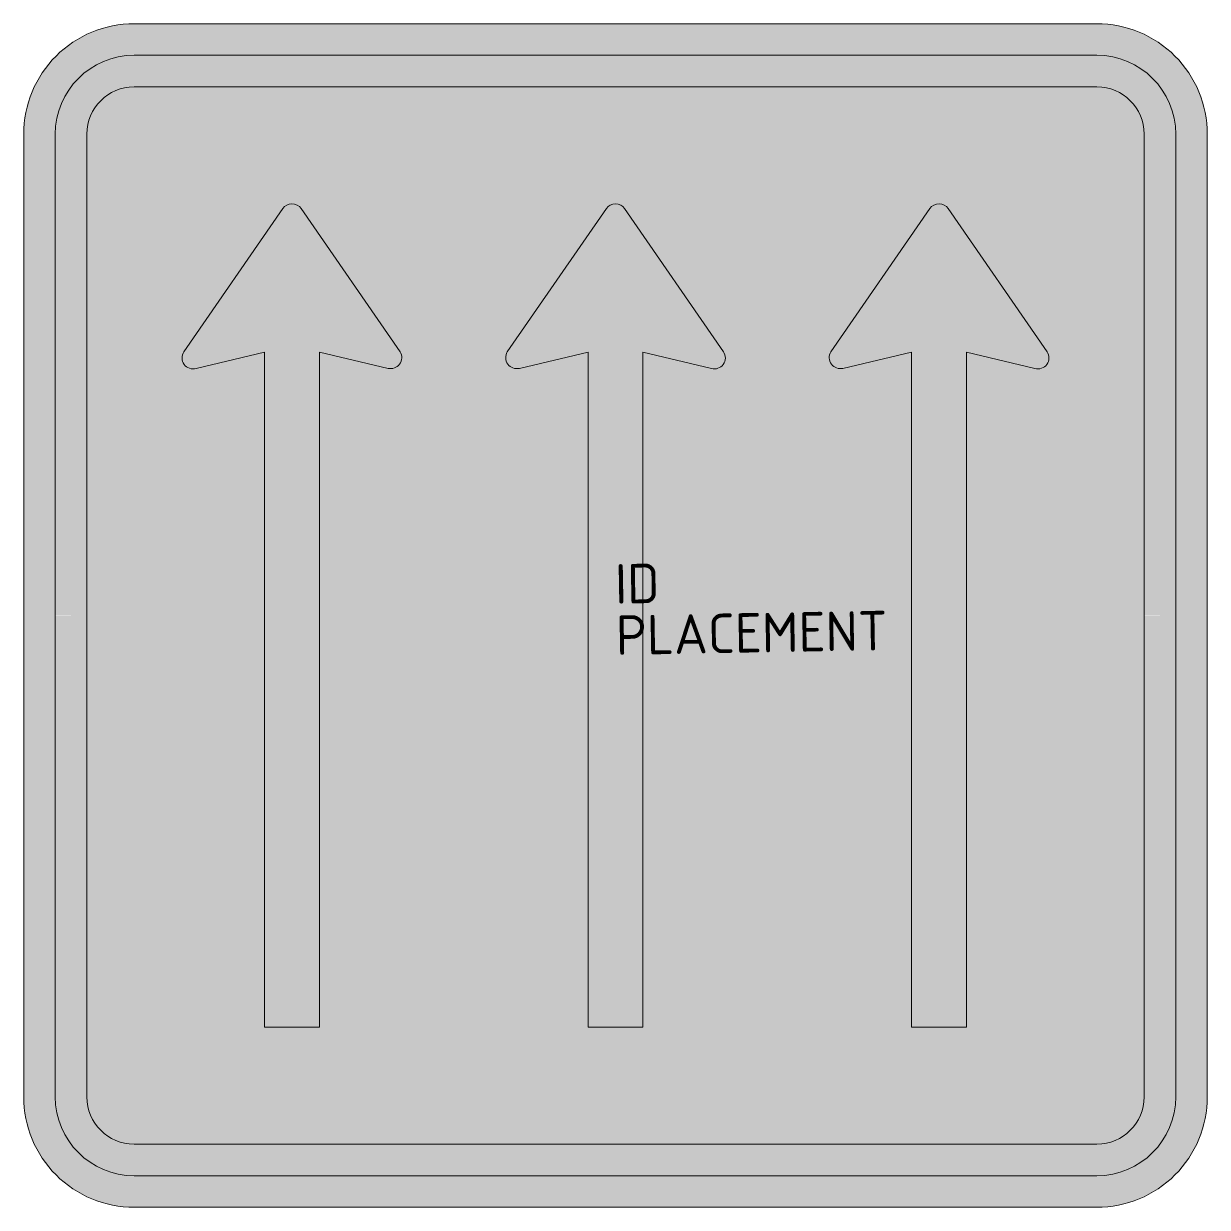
# Model space of a CAD drawing. Extents: x -3.75 to 3.75, y -3.75 to 3.75.
import ezdxf
from ezdxf.enums import TextEntityAlignment as Align

# ---------------------------------------------------------------- set-up
doc = ezdxf.new("R2010")
doc.units = 0
doc.styles.add('NLCS-ISO', font='NLCS-ISO.ttf', dxfattribs={"height": 0.25})

msp = doc.modelspace()

# ---------------------------------------------------------------- hatches: boundary and pattern name
at = {"true_color": 0x005b8c}
h = msp.add_hatch(color=146, dxfattribs=at)
h.dxf.hatch_style = 1
h.paths.add_polyline_path([(3.050000000000002, 3.750000000000001), (-3.050000000000001, 3.75, 0.4142135623730949), (-3.750000000000001, 3.05), (-3.75, -4.440892098500626e-16), (-3.55, -4.440892098500626e-16), (-3.550000000000001, 3.05, -0.4142135623730951), (-3.050000000000001, 3.55), (3.05, 3.550000000000001, -0.414213562373095), (3.55, 3.050000000000001), (3.550000000000001, -4.440892098500626e-16), (3.749999999999999, 4.440892098500626e-16), (3.750000000000001, 3.050000000000001, 0.4142135623730949)])
at = {"true_color": 0xf1f0ea}
h = msp.add_hatch(color=7, dxfattribs=at)
h.dxf.hatch_style = 1
h.paths.add_polyline_path([(3.05, 3.550000000000001), (-3.050000000000001, 3.55, 0.4142135623730951), (-3.550000000000001, 3.05), (-3.550000000000001, 0), (-3.35, 0), (-3.350000000000001, 3.05, -0.4142135623730948), (-3.050000000000001, 3.35), (3.05, 3.350000000000001, -0.4142135623730949), (3.35, 3.050000000000001), (3.350000000000001, 0), (3.55, 4.440892098500626e-16), (3.55, 3.050000000000001, 0.414213562373095)])
at = {"true_color": 0x005b8c}
h = msp.add_hatch(color=146, dxfattribs=at)
h.dxf.hatch_style = 1
h.paths.add_polyline_path([(-2.04999840384376, 3.35), (-3.050000000000001, 3.35, 0.4142135623730951), (-3.350000000000001, 3.05), (-3.35, -4.440892098500626e-16), (-2.224167780374342, -4.440892098500626e-16), (-2.224167780374342, 1.667856651395312), (-2.657230506622729, 1.565868652322766, -0.7106529340059451), (-2.734120544986988, 1.670997886874446), (-2.108144234067279, 2.577791847549487, -0.2467632021003539), (-2.04999840384376, 2.608352396359074)])
h = msp.add_hatch(color=146, dxfattribs=at)
h.dxf.hatch_style = 1
h.paths.add_polyline_path([(1.596156239180857e-06, 3.35), (-2.04999840384376, 3.35), (-2.04999840384376, 2.608352396359074, -0.2461681502693699), (-1.991939816791913, 2.577927477475179), (-1.369693024333281, 1.678782634722531, -0.7115018078589859), (-1.441189298700267, 1.565868652322766), (-1.875829027313178, 1.667856651395312), (-1.875829027313178, -4.440892098500626e-16), (-0.1741677803743427, -4.440892098500626e-16), (-0.1741677803743427, 1.667856651395312), (-0.6088075089872533, 1.565868652322766, -0.6622191255648541), (-0.6856911627265565, 1.670997886874445), (-0.0580569908956079, 2.577927477475179, -0.2461681502693704), (1.596156239624946e-06, 2.608352396359074)])
h = msp.add_hatch(color=146, dxfattribs=at)
h.dxf.hatch_style = 1
h.paths.add_polyline_path([(1.596156240069035e-06, 3.35), (2.050001596156239, 3.35), (2.050001596156239, 2.608352396359074, 0.2461681502693699), (1.991943009104392, 2.577927477475179), (1.369696216645761, 1.678782634722531, 0.7115018078589859), (1.441192491012746, 1.565868652322766), (1.875832219625657, 1.667856651395312), (1.875832219625657, -4.440892098500626e-16), (0.1741709726868219, -4.440892098500626e-16), (0.1741709726868219, 1.667856651395312), (0.6088107012997326, 1.565868652322766, 0.6622191255648541), (0.6856943550390358, 1.670997886874445), (0.05806018320808715, 2.577927477475179, 0.2461681502693704), (1.596156239624946e-06, 2.608352396359074)])
h = msp.add_hatch(color=146, dxfattribs=at)
h.dxf.hatch_style = 1
h.paths.add_polyline_path([(2.049998403843761, 3.35), (3.050000000000002, 3.35, -0.4142135623730951), (3.350000000000001, 3.05), (3.350000000000001, -4.440892098500626e-16), (2.224167780374343, -4.440892098500626e-16), (2.224167780374343, 1.667856651395312), (2.65723050662273, 1.565868652322766, 0.7106529340059451), (2.734120544986989, 1.670997886874446), (2.10814423406728, 2.577791847549487, 0.2467632021003539), (2.049998403843761, 2.608352396359074)])
at = {"true_color": 0xf1f0ea}
h = msp.add_hatch(color=7, dxfattribs=at)
h.dxf.hatch_style = 1
edge = h.paths.add_edge_path()
edge.add_arc((-2.049995211531281, 2.537750654516489), 0.070601741914756, 34.68489581986244, 145.4488515706468)
edge.add_line((-2.108144234067268, 2.577791847549503), (-2.734120544986988, 1.670997886874446))
edge.add_arc((-2.677369800244966, 1.631821818907351), 0.06895949050084868, 145.3819778753954, 286.980443621185)
edge.add_line((-2.65723050662273, 1.565868652322766), (-2.224167780374342, 1.667856651395312))
edge.add_line((-2.224167780374342, 1.667856651395312), (-2.224167780374342, -2.608352396431245))
edge.add_line((-2.224167780374342, -2.608352396431244), (-1.875829027313178, -2.608352396431245))
edge.add_line((-1.875829027313178, -2.608352396431245), (-1.875829027313178, 1.667856651395311))
edge.add_line((-1.875829027313178, 1.667856651395312), (-1.441189298700267, 1.565868652322766))
edge.add_arc((-1.425031059931735, 1.634729818117596), 0.07073152645549122, 256.7944809578972, 390.8476316323849)
edge.add_line((-1.364305644960966, 1.670997886874446), (-1.991939816791913, 2.577927477475179))
h = msp.add_hatch(color=7, dxfattribs=at)
h.dxf.hatch_style = 1
edge = h.paths.add_edge_path()
edge.add_arc((-1.596156239175653e-06, 2.537750654516489), 0.070601741914756, 394.5511484293532, 505.3151041801376, ccw=False)
edge.add_line((0.05814742637974746, 2.577791847549503), (0.6841237372994672, 1.670997886874446))
edge.add_arc((0.6273729925574454, 1.631821818907351), 0.06895949050084868, 253.019556378815, 394.6180221246045, ccw=False)
edge.add_line((0.6072336989352092, 1.565868652322766), (0.1741709726868219, 1.667856651395312))
edge.add_line((0.1741709726868219, 1.667856651395312), (0.1741709726868219, -2.608352396431245))
edge.add_line((0.1741709726868219, -2.608352396431244), (-0.1741677803743426, -2.608352396431245))
edge.add_line((-0.1741677803743427, -2.608352396431245), (-0.1741677803743427, 1.667856651395311))
edge.add_line((-0.1741677803743427, 1.667856651395312), (-0.6088075089872538, 1.565868652322766))
edge.add_arc((-0.6249657477557857, 1.634729818117596), 0.07073152645549122, 149.1523683676151, 283.2055190421028, ccw=False)
edge.add_line((-0.6856911627265552, 1.670997886874446), (-0.0580569908956079, 2.577927477475179))
h = msp.add_hatch(color=7, dxfattribs=at)
h.dxf.hatch_style = 1
edge = h.paths.add_edge_path()
edge.add_arc((2.049998403843761, 2.537750654516489), 0.070601741914756, 394.5511484293532, 505.3151041801376, ccw=False)
edge.add_line((2.108147426379747, 2.577791847549503), (2.734123737299467, 1.670997886874446))
edge.add_arc((2.677372992557445, 1.631821818907351), 0.06895949050084868, 253.019556378815, 394.6180221246045, ccw=False)
edge.add_line((2.657233698935209, 1.565868652322766), (2.224170972686822, 1.667856651395312))
edge.add_line((2.224170972686822, 1.667856651395312), (2.224170972686822, -2.608352396431245))
edge.add_line((2.224170972686822, -2.608352396431244), (1.875832219625657, -2.608352396431245))
edge.add_line((1.875832219625657, -2.608352396431245), (1.875832219625657, 1.667856651395311))
edge.add_line((1.875832219625657, 1.667856651395312), (1.441192491012746, 1.565868652322766))
edge.add_arc((1.425034252244214, 1.634729818117596), 0.07073152645549122, 149.1523683676151, 283.2055190421028, ccw=False)
edge.add_line((1.364308837273445, 1.670997886874446), (1.991943009104392, 2.577927477475179))
at = {"true_color": 0x005b8c}
h = msp.add_hatch(color=146, dxfattribs=at)
h.dxf.hatch_style = 1
h.paths.add_polyline_path([(-3.55, -4.440892098500626e-16), (-3.75, 0), (-3.75, -3.050000000000001, 0.414213562373095), (-3.05, -3.75), (3.050000000000001, -3.750000000000001, 0.4142135623730953), (3.750000000000001, -3.050000000000001), (3.75, 0), (3.550000000000001, 4.440892098500626e-16), (3.550000000000001, -3.05, -0.4142135623730951), (3.050000000000001, -3.55), (-3.05, -3.55, -0.4142135623730949), (-3.55, -3.050000000000001)])
at = {"true_color": 0xf1f0ea}
h = msp.add_hatch(color=7, dxfattribs=at)
h.dxf.hatch_style = 1
h.paths.add_polyline_path([(-3.35, 0), (-3.550000000000001, -4.440892098500626e-16), (-3.55, -3.050000000000001, 0.4142135623730949), (-3.05, -3.55), (3.050000000000001, -3.55, 0.4142135623730951), (3.550000000000001, -3.05), (3.550000000000001, 0), (3.350000000000001, -4.440892098500626e-16), (3.350000000000001, -3.049999999999999, -0.4142135623730955), (3.050000000000001, -3.35), (-3.05, -3.35, -0.4142135623730949), (-3.35, -3.05)])
at = {"true_color": 0x005b8c}
h = msp.add_hatch(color=146, dxfattribs=at)
h.dxf.hatch_style = 1
h.paths.add_polyline_path([(-0.1741677803743427, -4.440892098500626e-16), (-1.875829027313178, 0), (-1.875829027313178, -2.608352396431245), (-2.224167780374342, -2.608352396431244), (-2.224167780374342, -4.440892098500626e-16), (-3.35, -4.440892098500626e-16), (-3.35, -3.05, 0.4142135623730951), (-3.05, -3.35), (3.050000000000001, -3.349999999999999, 0.4142135623730948), (3.350000000000001, -3.049999999999999), (3.35, -4.440892098500626e-16), (2.224170972686822, -4.440892098500626e-16), (2.224170972686822, -2.608352396431245), (1.875832219625657, -2.608352396431245), (1.875832219625657, -4.440892098500626e-16), (0.1741709726868219, 0), (0.1741709726868219, -2.608352396431243), (-0.1741677803743427, -2.608352396431244)])

# ---------------------------------------------------------------- linework, layer by layer
at = {"color": 145, "lineweight": 0, "true_color": 0x377daf}
msp.add_lwpolyline([(-3.05, -3.75), (3.050000000000001, -3.75, 0.4142135623730953), (3.750000000000001, -3.05), (3.75, 3.050000000000001, 0.4142135623730953), (3.05, 3.750000000000001), (-3.050000000000001, 3.75, 0.4142135623730953), (-3.750000000000001, 3.05), (-3.75, -3.050000000000001, 0.4142135623730952)], format="xyb", close=True, dxfattribs=at)
at = {"color": 7, "lineweight": 0, "true_color": 0xf1f0ea}
for points in [[(-3.05, -3.55), (3.050000000000001, -3.55, 0.414213562373095), (3.550000000000001, -3.05), (3.55, 3.050000000000001, 0.414213562373095), (3.05, 3.550000000000001), (-3.050000000000001, 3.55, 0.414213562373095), (-3.550000000000001, 3.05), (-3.55, -3.050000000000001, 0.414213562373095)], [(-3.05, -3.35), (3.050000000000001, -3.35, 0.4142135623730948), (3.350000000000001, -3.05), (3.35, 3.050000000000001, 0.4142135623730948), (3.05, 3.350000000000001), (-3.050000000000001, 3.35, 0.4142135623730948), (-3.350000000000001, 3.05), (-3.35, -3.050000000000001, 0.4142135623730943)], [(-1.875829027313178, -2.608352396431245), (-1.875829027313178, 1.667856651395312), (-1.441189298700267, 1.565868652322766, 0.6622191255648601), (-1.364305644960965, 1.670997886874446), (-1.991939816791913, 2.577927477475179, 0.5240670413603185), (-2.108050606270649, 2.577927477475179), (-2.734120544986988, 1.670997886874446, 0.7106529340059415), (-2.65723050662273, 1.565868652322766), (-2.224167780374342, 1.667856651395312), (-2.224167780374342, -2.608352396431244)], [(-0.1741677803743427, -2.608352396431245), (-0.1741677803743427, 1.667856651395312), (-0.6088075089872538, 1.565868652322766, -0.6622191255648601), (-0.6856911627265556, 1.670997886874446), (-0.05805699089560789, 2.577927477475179, -0.5240670413603185), (0.05805379858312865, 2.577927477475179), (0.6841237372994673, 1.670997886874446, -0.7106529340059415), (0.6072336989352092, 1.565868652322766), (0.1741709726868219, 1.667856651395312), (0.1741709726868219, -2.608352396431244)], [(1.875832219625657, -2.608352396431245), (1.875832219625657, 1.667856651395312), (1.441192491012746, 1.565868652322766, -0.6622191255648601), (1.364308837273444, 1.670997886874446), (1.991943009104392, 2.577927477475179, -0.5240670413603185), (2.108053798583128, 2.577927477475179), (2.734123737299467, 1.670997886874446, -0.7106529340059415), (2.657233698935209, 1.565868652322766), (2.224170972686822, 1.667856651395312), (2.224170972686822, -2.608352396431244)]]:
    msp.add_lwpolyline(points, format="xyb", close=True, dxfattribs=at)

# ---------------------------------------------------------------- texts
at = {"style": 'NLCS-ISO'}
msp.add_attdef('ID', text='', height=0.25, rotation=1, dxfattribs=at).set_placement((0, 0), align=Align.BOTTOM_LEFT)
msp.add_attdef('PLACEMENT', text='', height=0.25, rotation=1, dxfattribs=at).set_placement((0, 0), align=Align.TOP_LEFT)

doc.saveas('drawing.dxf')
